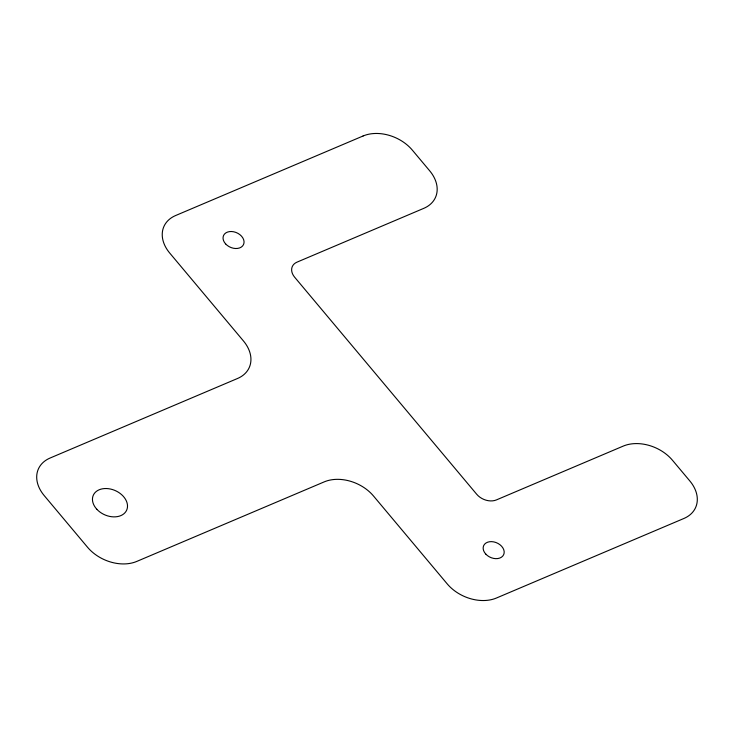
<?xml version="1.0" encoding="UTF-8"?>
<svg xmlns="http://www.w3.org/2000/svg" width="734" height="734" viewBox="0 0 734 734"><rect width="100%" height="100%" fill="white"/><g stroke="black" fill="none" stroke-linecap="round" stroke-linejoin="round"><path stroke-width="1.1" d="M363.091 135.983L175.628 215.53A36.553 26.424 24.1 0 0 169.737 253.074L243.44 340.943A36.553 26.424 24.1 0 1 237.55 378.478L50.086 458.034A36.553 26.424 24.1 0 0 44.196 495.569L87.548 547.261A36.553 26.424 24.1 0 0 136.799 561.409L324.254 481.862A36.553 26.424 24.1 0 1 373.505 496L447.208 583.879A36.553 26.424 24.1 0 0 496.45 598.017L683.914 518.47A36.553 26.424 24.1 0 0 689.804 480.926L672.463 460.255A36.553 26.424 24.1 0 0 623.212 446.107L496.404 499.918A14.625 10.57 24.1 0 1 476.705 494.266L294.618 277.168A14.625 10.57 24.1 0 1 296.976 262.157L423.784 208.346A36.553 26.424 24.1 0 0 429.674 170.802L412.334 150.121A36.553 26.424 24.1 0 0 363.091 135.983M485.77 554.078A10.964 7.927 24.1 0 0 503.643 554.711A10.964 7.927 24.1 0 0 491.596 541.637A10.964 7.927 24.1 0 0 485.77 554.078M225.65 243.945A10.964 7.927 24.1 0 0 243.514 244.578A10.964 7.927 24.1 0 0 231.476 231.513A10.964 7.927 24.1 0 0 225.65 243.945M96.824 509.258A18.277 13.212 24.1 0 0 126.597 510.314A18.277 13.212 24.1 0 0 106.531 488.532A18.277 13.212 24.1 0 0 96.824 509.258"/></g></svg>
